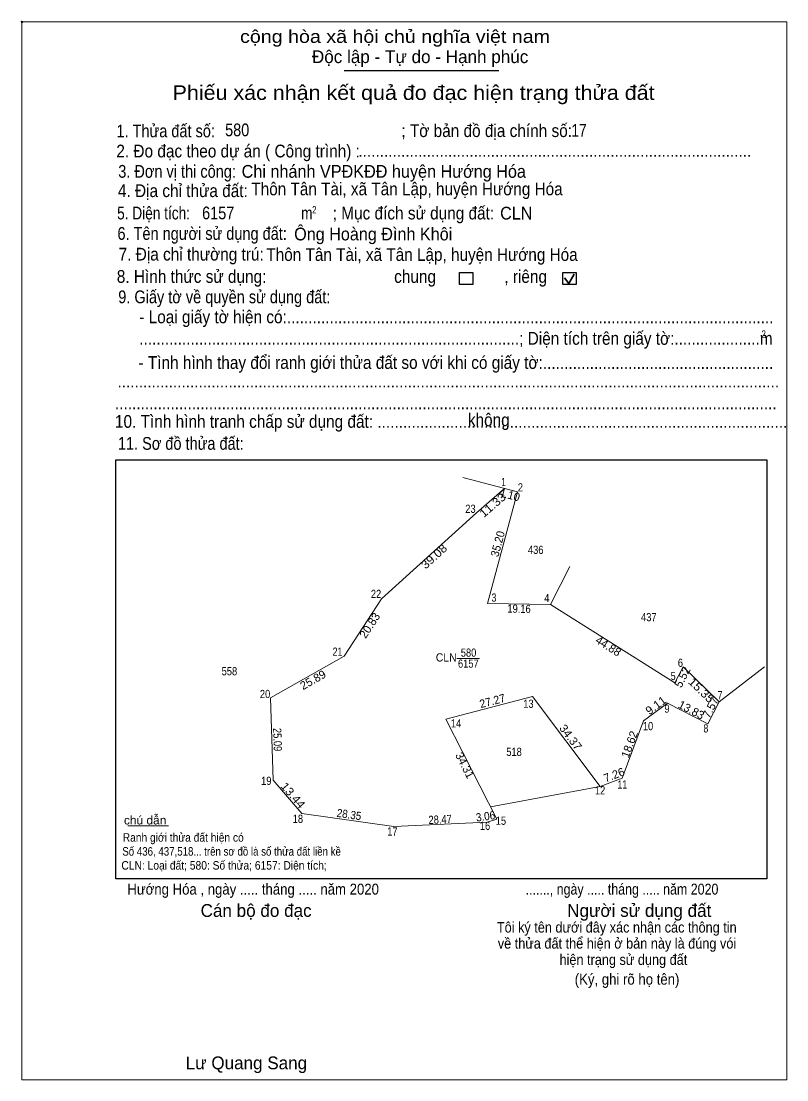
# Model space of a CAD drawing. Header units: metres. Extents: x 545287 to 546499, y 1835878 to 1836201.
# Drawn here: x 545287.4 to 545521, y 1835878.5 to 1836201.4 of the extents above; entities that cross this region are included whole.
import ezdxf
from ezdxf.enums import TextEntityAlignment as Align

# ---------------------------------------------------------------- set-up
doc = ezdxf.new("R2010")
doc.units = ezdxf.units.M
doc.header["$PDMODE"] = 32
doc.header["$PDSIZE"] = 0.5
for name, color, linetype, lineweight in [('1', 7, 'Continuous', 13), ('10', 7, 'Continuous', 13), ('17', 7, 'Continuous', 13), ('2', 7, 'Continuous', 25), ('63', 7, 'Continuous', 13)]:
    doc.layers.add(name, color=color, linetype=linetype, lineweight=lineweight)
doc.layers.add('13', color=7, linetype='Continuous')
doc.layers.add('6', color=7, linetype='Continuous')

msp = doc.modelspace()

# ---------------------------------------------------------------- linework, layer by layer
at = {"layer": '1'}
msp.add_lwpolyline([(545434.87, 1836058.85), (545438.83, 1836057.79), (545429.71, 1836023.79), (545448.87, 1836023.46), (545486.85, 1835999.55), (545489.35, 1836004.47), (545500.37, 1835993.79), (545496.88, 1835987.07), (545484.59, 1835993.42), (545477.31, 1835987.95), (545470.8, 1835970.51), (545464.02, 1835967.92), (545443.39, 1835995.41), (545417, 1835988.54), (545432.54, 1835957.95), (545429.59, 1835957.12), (545401.15, 1835955.76), (545373.08, 1835959.72), (545364.27, 1835969.87), (545363.45, 1835994.95), (545385.96, 1836007.74), (545397.37, 1836025.17), (545426.29, 1836051.45)], close=True, dxfattribs=at)
at = {"layer": '10'}
for p, q in [((545438.83, 1836057.79), (545422.16, 1836062.23)), ((545448.87, 1836023.46), (545454.79, 1836035.01)), ((545500.37, 1835993.79), (545514.2, 1836004.5)), ((545432.54, 1835957.95), (545429.59, 1835957.12))]:
    msp.add_line(p, q, dxfattribs=at)
for points in [[(545363.45, 1835994.95), (545385.96, 1836007.74), (545397.37, 1836025.17), (545426.29, 1836051.45), (545434.87, 1836058.85)], [(545438.83, 1836057.79), (545429.71, 1836023.79), (545448.87, 1836023.46)], [(545448.87, 1836023.46), (545486.85, 1835999.55), (545489.35, 1836004.47)], [(545489.35, 1836004.47), (545500.37, 1835993.79), (545514.2, 1836004.5)], [(545429.59, 1835957.12), (545401.15, 1835955.76), (545373.08, 1835959.72), (545364.27, 1835969.87), (545363.45, 1835994.95)], [(545432.54, 1835957.95), (545417, 1835988.54), (545443.39, 1835995.41), (545464.02, 1835967.92)], [(545500.37, 1835993.79), (545496.88, 1835987.07), (545484.59, 1835993.42), (545477.31, 1835987.95), (545470.8, 1835970.51), (545464.02, 1835967.92)], [(545432.54, 1835957.95), (545430.62, 1835961.73), (545464.01, 1835967.93)]]:
    msp.add_lwpolyline(points, dxfattribs=at)
msp.add_point((545287.69, 1836201.15), dxfattribs=at)
at = {"layer": '17'}
msp.add_line((545319.95, 1835956), (545332.43, 1835956), dxfattribs=at)
at = {"layer": '2'}
for p, q in [((545385.95, 1836186.35), (545433.13, 1836186.35)), ((545316.3, 1836067.59), (545357.08, 1836067.59)), ((545357.08, 1836067.59), (545496.02, 1836067.59)), ((545496.02, 1836067.59), (545514.91, 1836067.59))]:
    msp.add_line(p, q, dxfattribs=at)
at = {"layer": '2', "lineweight": 35}
for p, q in [((545453.16, 1836123.12), (545454.49, 1836121.39)), ((545454.49, 1836121.39), (545456.1, 1836124.28))]:
    msp.add_line(p, q, dxfattribs=at)
at = {"layer": '2', "lineweight": 13}
msp.add_lwpolyline([(545287.69, 1836201.15), (545520.99, 1836201.15), (545520.99, 1835878.48), (545287.69, 1835878.48)], close=True, dxfattribs=at)
at = {"layer": '2'}
for points in [[(545421.18, 1836124.78), (545425.18, 1836124.78), (545425.18, 1836121.04), (545421.18, 1836121.04)], [(545452.7, 1836124.78), (545456.71, 1836124.78), (545456.71, 1836121.04), (545452.7, 1836121.04)]]:
    msp.add_lwpolyline(points, close=True, dxfattribs=at)
msp.add_lwpolyline([(545514.91, 1836067.59), (545514.91, 1835939.75), (545316.3, 1835939.75), (545316.3, 1836067.59)], dxfattribs=at)
at = {"layer": '63'}
msp.add_line((545420.37, 1836007.04), (545427.29, 1836007.04), dxfattribs=at)

# ---------------------------------------------------------------- texts
at = {"layer": '1'}
for s, width, p in [('CLN', 0.95, (545417.095, 1836006.08)), ('580', 0.85, (545423.905, 1836007.54)), ('6157', 0.85, (545423.84, 1836004.19))]:
    msp.add_text(s, height=2.5, dxfattribs=dict(at, width=width)).set_placement(p, align=Align.CENTER)
at = {"layer": '13', "width": 0.85}
for s, p in [('436', (545444.39, 1836038.9)), ('437', (545478.89, 1836018.36)), ('558', (545350.96, 1836001.87)), ('518', (545437.78, 1835977.28))]:
    msp.add_text(s, height=2.5, dxfattribs=at).set_placement(p, align=Align.CENTER)
at = {"layer": '2'}
for s, height, width, p in [('cộng hòa xã hội chủ nghĩa việt nam', 3.894, 1.15, (545354.21, 1836194.78)), ('1. Thửa đất số:', 3.894, 0.85, (545316.51, 1836165.98)), ('580', 3.88, 0.85, (545349.65, 1836166.3)), ('; Tờ bản đồ địa chính số:', 3.894, 0.9, (545403.41, 1836166.06)), ('17', 3.88, 0.8, (545455.29, 1836166.14)), ('2. Đo đạc theo dự án ( Công trình) : ', 3.896, 0.9, (545316.47, 1836159.84)), ('............................................................................................', 3.896, 0.9, (545390.29, 1836160.02)), ('3. Đơn vị thi công:', 3.896, 0.85, (545317.05, 1836153.64)), ('Chi nhánh VPĐKĐĐ huyện Hướng Hóa', 3.888, 0.95, (545354.69, 1836153.64)), ('Thôn Tân Tài, xã Tân Lập, huyện Hướng Hóa', 3.88, 0.9, (545357.65, 1836148.3)), ('4. Địa chỉ thửa đất:', 3.896, 0.9, (545316.95, 1836147.74)), ('5. Diện tích:', 3.896, 0.8, (545316.71, 1836140.92)), ('6157', 3.88, 0.85, (545342.63, 1836140.96)), ('m', 3.894, 0.8, (545372.83, 1836140.92)), ('2', 2.225, 0.8, (545376.19, 1836142.76)), ('; Mục đích sử dụng đất:', 3.894, 0.9, (545382.47, 1836140.92)), ('CLN', 3.88, 0.95, (545433.53, 1836140.9)), ('Ông Hoàng Đình Khôi', 3.88, 0.95, (545370.71, 1836134.54)), ('6. Tên người sử dụng đất:', 3.896, 0.85, (545316.81, 1836134.7)), ('7. Địa chỉ thường trú:', 3.896, 0.9, (545317.17, 1836128.38)), ('Thôn Tân Tài, xã Tân Lập, huyện Hướng Hóa', 3.88, 0.9, (545362.23, 1836128.28)), ('8. Hình thức sử dụng:', 3.896, 0.9, (545316.61, 1836121.58)), ('chung                , riêng', 3.894, 0.9, (545401.21, 1836121.58)), ('9. Giấy tờ về quyền sử dụng đất:', 3.896, 0.85, (545317.05, 1836115.36)), ('     - Loại giấy tờ hiện có:..................................................................................................................', 3.894, 0.9, (545316.95, 1836109.26)), ('     .........................................................................................; Diện tích trên giấy tờ:....................m', 3.894, 0.9, (545316.95, 1836102.7)), ('2', 2.225, 0.8, (545513.27, 1836104.86)), ('     - Tình hình thay đổi ranh giới thửa đất so với khi có giấy tờ:......................................................', 3.894, 0.9, (545316.71, 1836095.34)), ('...........................................................................................................................................................', 3.894, 0.9, (545316.81, 1836089.66)), ('10. Tình hình tranh chấp sử dụng đất: ................................................................................................', 3.896, 0.9, (545316.05, 1836077.36)), ('...........................................................................................................................................................', 3.894, 0.9, (545316.05, 1836083.02)), ('không', 3.894, 0.9, (545423.69, 1836077.84)), ('11. Sơ đồ thửa đất:', 3.896, 0.85, (545316.95, 1836070.66)), ('Hướng Hóa , ngày ..... tháng ..... năm 2020', 3.336, 0.9, (545319.83, 1835934.98)), ('......., ngày ..... tháng ..... năm 2020', 3.336, 0.85, (545441.31, 1835934.98)), ('(Ký, ghi rõ họ tên)', 3.338, 0.9, (545456.29, 1835907.5))]:
    msp.add_text(s, height=height, dxfattribs=dict(at, width=width)).set_placement(p)
for s, height, p in [('Độc lập - Tự do - Hạnh phúc', 3.894, (545376.13, 1836188.62)), ('Cán bộ đo đạc', 3.894, (545342.17, 1835928.18)), ('Người sử dụng đất', 3.894, (545453.99, 1835928.18)), ('Lư Quang Sang', 3.89, (545337.63, 1835881.7))]:
    msp.add_text(s, height=height, dxfattribs=at).set_placement(p)
for s, height, width, p in [('Phiếu xác nhận kết quả đo đạc hiện trạng thửa đất', 4.449, 1.1, (545407.14, 1836177.38)), ('Tôi ký tên dưới đây xác nhận các thông tin', 3.217, 0.9, (545469.12, 1835923.4)), ('về thửa đất thể hiện ở bản này là đúng vói', 3.217, 0.9, (545469.19, 1835918.5)), ('hiện trạng sử dụng đất', 3.217, 0.9, (545471.14, 1835913.54))]:
    msp.add_text(s, height=height, dxfattribs=dict(at, width=width)).set_placement(p, align=Align.CENTER)
at = {"layer": '6'}
for s, height, width, p in [('chú dẫn', 2.592, 1.05, (545318.78, 1835956.38)), ('Ranh giới thửa đất hiện có ', 2.592, 0.9, (545318.42, 1835951.12)), ('Số 436, 437,518... trên sơ đồ là số thửa đất liền kề', 2.6, 0.85, (545318.29, 1835946.86)), ('CLN: Loại đất; 580: Số thửa; 6157: Diện tích;', 2.6, 0.9, (545318.01, 1835942.6))]:
    msp.add_text(s, height=height, dxfattribs=dict(at, width=width)).set_placement(p)
at = {"layer": '63'}
for s, width, p in [(' 1', 0.75, (545435.28, 1836059.58)), (' 2', 0.85, (545440.51, 1836057.95)), (' 23', 0.85, (545426.06, 1836051.42)), (' 22', 0.85, (545397.27, 1836025.45)), (' 3', 0.8, (545432.4, 1836024.33)), (' 4', 0.85, (545448.58, 1836024.19)), (' 21', 0.8, (545385.42, 1836007.83)), (' 6', 0.85, (545489.32, 1836004.44)), (' 5', 0.8, (545487.07, 1836000.4)), (' 20', 0.85, (545363.42, 1835994.92)), (' 13', 0.85, (545443.74, 1835991.95)), (' 7', 0.8, (545501.38, 1835994.58)), (' 9', 0.85, (545485.22, 1835990.47)), (' 14', 0.85, (545421.66, 1835985.97)), (' 10', 0.85, (545480.23, 1835985.12)), (' 8', 0.8, (545497.04, 1835984.43)), (' 19', 0.85, (545363.79, 1835968.44)), (' 11', 0.8, (545472.29, 1835967.3)), (' 12', 0.85, (545465.6, 1835965.54)), (' 18', 0.85, (545373.43, 1835956.86)), (' 15', 0.85, (545435.36, 1835956.27)), (' 17', 0.85, (545402.26, 1835953)), (' 16', 0.85, (545430.51, 1835954.71))]:
    msp.add_text(s, height=2.5, dxfattribs=dict(at, width=width)).set_placement(p, align=Align.RIGHT)
for s, rotation, p in [('4.10', 345.015, (545436.052, 1836055.726)), ('20.83', 56.791, (545394.809, 1836016.405)), ('44.88', 327.808, (545465.889, 1836009.721)), ('5.52', 63.064, (545490.249, 1836000.759)), ('25.89', 29.605, (545377.067, 1835999.385)), ('7.57', 62.555, (545498.856, 1835991.444)), ('13.83', 332.675, (545491.281, 1835990.197)), ('18.62', 69.53, (545474.181, 1835980.363)), ('34.31', 296.931, (545421.656, 1835973.846)), ('7.26', 20.907, (545468.749, 1835970.332))]:
    msp.add_text(s, height=2.5, rotation=rotation, dxfattribs=at).set_placement(p, align=Align.CENTER)
for s, rotation, width, p in [('11.33', 40.777, 1.1, (545432.054, 1836052.83)), ('35.20', 74.985, 0.95, (545434.008, 1836041.651)), ('39.08', 42.262, 1.1, (545414.224, 1836037.195)), ('19.16', 359.013, 0.85, (545439.288, 1836020.927)), ('15.35', 315.898, 1.1, (545494.04, 1835996.416)), ('27.27', 14.592, 0.95, (545431.495, 1835992.845)), ('9.11', 36.92, 1.05, (545481.789, 1835991.691)), ('25.09', 271.873, 0.85, (545364.399, 1835982.211)), ('34.37', 306.887, 1.05, (545454.046, 1835982.21)), ('13.44', 310.957, 1.1, (545369.411, 1835964.439)), ('28.35', 351.97, 0.9, (545387.295, 1835958.184)), ('28.47', 2.738, 0.85, (545415.3, 1835956.664)), ('3.06', 7.817, 0.9, (545429.245, 1835957.626))]:
    msp.add_text(s, height=2.5, rotation=rotation, dxfattribs=dict(at, width=width)).set_placement(p, align=Align.CENTER)

doc.saveas('drawing.dxf')
